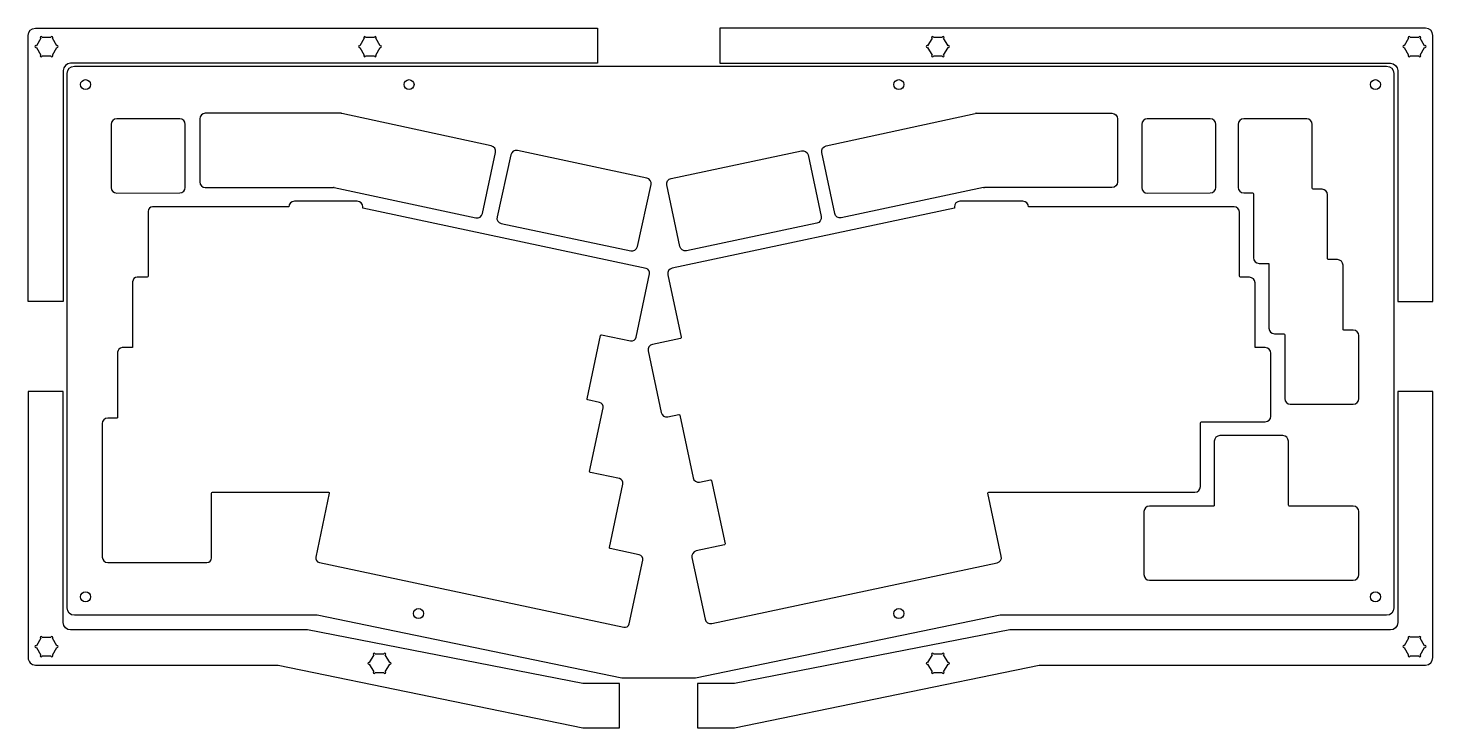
# Model space of a CAD drawing. Header units: millimetres. Extents: x -95 to 285, y -115 to 309.
# Drawn here: x -95 to 285.2, y -115 to 74.3 of the extents above; entities that cross this region are included whole.
import ezdxf

# ---------------------------------------------------------------- set-up
doc = ezdxf.new("R2010")
doc.units = ezdxf.units.MM
doc.layers.get('0').update_dxf_attribs({"linetype": 'CONTINUOUS'})

msp = doc.modelspace()

# ---------------------------------------------------------------- linework, layer by layer
for p, q in [((-94.99, 0.37), (-94.99, 72.35)), ((-92.99, 74.35), (59.1, 74.35)), ((59.1, 74.35), (59.1, 64.85)), ((283.2, 74.35), (92.21, 74.35)), ((92.21, 74.35), (92.21, 64.85)), ((285.2, 0.37), (285.2, 72.35)), ((-91.56, 71.64), (-92.76, 69.56)), ((-92.76, 69.14), (-91.56, 67.06)), ((-88.8, 71.85), (-91.19, 71.85)), ((-87.23, 69.56), (-88.43, 71.64)), ((-88.43, 67.06), (-87.23, 69.14)), ((-4.03, 71.64), (-5.22, 69.56)), ((-5.22, 69.14), (-4.03, 67.06)), ((-1.27, 71.85), (-3.65, 71.85)), ((0.3, 69.56), (-0.89, 71.64)), ((-0.89, 67.06), (0.3, 69.14)), ((149.65, 71.64), (148.45, 69.56)), ((148.45, 69.14), (149.65, 67.06)), ((152.41, 71.85), (150.02, 71.85)), ((153.98, 69.56), (152.78, 71.64)), ((152.78, 67.06), (153.98, 69.14)), ((278.64, 71.64), (277.44, 69.56)), ((277.44, 69.14), (278.64, 67.06)), ((281.4, 71.85), (279.01, 71.85)), ((282.97, 69.56), (281.77, 71.64)), ((281.77, 67.06), (282.97, 69.14)), ((-91.19, 66.85), (-88.8, 66.85)), ((59.1, 64.85), (-83.5, 64.85)), ((-3.65, 66.85), (-1.27, 66.85)), ((92.21, 64.85), (273.71, 64.85)), ((150.02, 66.85), (152.41, 66.85)), ((279.01, 66.85), (281.4, 66.85)), ((-85.5, 62.85), (-85.5, 0.37)), ((-84.44, -82.52), (-84.44, 62.06)), ((-82.44, 64.06), (272.65, 64.06)), ((274.65, 62.06), (274.65, -82.52)), ((275.71, 62.85), (275.71, 0.37)), ((-53.95, 49.81), (-71, 49.81)), ((-48.54, 49.8), (-48.54, 32.74)), ((-10.26, 51.31), (-47.04, 51.3)), ((30.36, 42.49), (-10.05, 51.28)), ((120.96, 42.49), (161.36, 51.28)), ((161.58, 51.31), (198.35, 51.3)), ((199.85, 49.8), (199.85, 32.74)), ((224.96, 49.8), (207.91, 49.8)), ((251.04, 49.8), (233.99, 49.8)), ((-72.5, 48.31), (-72.5, 31.21)), ((-52.45, 31.26), (-52.45, 48.31)), ((206.41, 48.3), (206.41, 31.2)), ((226.46, 31.25), (226.46, 48.3)), ((232.49, 48.3), (232.49, 31.25)), ((252.54, 31), (252.54, 48.3)), ((28, 24.16), (31.51, 40.71)), ((35.64, 40.07), (31.91, 23.28)), ((72.46, 33.78), (37.42, 41.22)), ((79.04, 33.68), (114.3, 41.17)), ((116.08, 40.02), (119.62, 23.34)), ((123.32, 24.16), (119.8, 40.71)), ((-47.04, 31.24), (-12.33, 31.26)), ((-12.12, 31.23), (26.22, 23)), ((69.89, 15.26), (73.62, 32)), ((81.41, 15.27), (77.88, 31.9)), ((163.62, 31.23), (125.1, 23)), ((198.35, 31.24), (163.83, 31.26)), ((255.21, 30.75), (252.79, 30.75)), ((-71, 29.71), (-53.95, 29.76)), ((-5.89, 27.49), (-22.94, 27.49)), ((174.24, 27.49), (157.19, 27.49)), ((207.91, 29.7), (224.96, 29.75)), ((233.99, 29.75), (236.41, 29.75)), ((236.66, 29.51), (236.66, 12.2)), ((256.71, 11.95), (256.71, 29.25)), ((-62.54, 24.74), (-62.54, 7.19)), ((-24.44, 25.99), (-61.29, 25.99)), ((-24.44, 25.99), (-24.44, 25.99)), ((-4.39, 25.63), (-4.39, 25.99)), ((72.25, 9.34), (-4.39, 25.63)), ((155.69, 25.63), (79.31, 9.4)), ((155.69, 25.99), (155.69, 25.63)), ((231.39, 25.99), (175.74, 25.99)), ((175.74, 25.99), (175.74, 25.99)), ((232.89, 7.19), (232.89, 24.49)), ((33.07, 21.5), (68.11, 14.1)), ((118.47, 21.56), (83.19, 14.12)), ((259.38, 11.7), (256.96, 11.7)), ((69.56, -9.31), (73.21, 7.86)), ((78.16, 7.62), (81.76, -9.31)), ((238.16, 10.7), (240.58, 10.7)), ((240.83, 10.46), (240.83, -6.85)), ((260.88, -7.1), (260.88, 10.2)), ((-66.7, 5.69), (-66.7, -11.86)), ((-62.78, 6.94), (-65.45, 6.94)), ((235.57, 6.94), (233.14, 6.94)), ((237.07, -11.87), (237.07, 5.44)), ((-85.5, 0.37), (-94.99, 0.37)), ((275.71, 0.37), (285.2, 0.37)), ((263.65, -7.35), (261.12, -7.35)), ((56.28, -25.96), (59.93, -8.79)), ((60.23, -8.6), (68.08, -10.27)), ((81.57, -9.6), (73.96, -11.22)), ((242.33, -8.35), (244.85, -8.35)), ((245.1, -8.6), (245.1, -25.9)), ((265.15, -25.9), (265.15, -8.85)), ((-70.76, -13.36), (-70.76, -30.91)), ((-66.95, -12.11), (-69.51, -12.11)), ((72.8, -13), (76.35, -29.68)), ((239.84, -12.11), (237.31, -12.11)), ((241.34, -30.66), (241.34, -13.61)), ((-94.99, -24.01), (-94.99, -95.99)), ((-85.5, -24.01), (-94.99, -24.01)), ((-85.5, -86.48), (-85.5, -24.01)), ((59.67, -26.93), (56.47, -26.26)), ((285.2, -24), (275.71, -24)), ((275.71, -24), (275.71, -86.48)), ((285.2, -95.98), (285.2, -24)), ((56.98, -45.58), (60.63, -28.42)), ((78.13, -30.83), (81.08, -30.2)), ((81.37, -30.39), (84.97, -47.32)), ((246.6, -27.4), (263.65, -27.4)), ((-74.94, -32.66), (-74.93, -68.76)), ((-71.01, -31.16), (-73.44, -31.16)), ((222.29, -49.71), (222.29, -32.41)), ((222.54, -32.16), (239.84, -32.16)), ((226.05, -37.42), (226.05, -54.73)), ((244.6, -35.92), (227.55, -35.92)), ((246.1, -54.73), (246.1, -37.42)), ((65.02, -47.55), (57.18, -45.88)), ((62.34, -66.2), (65.99, -49.03)), ((86.75, -48.47), (89.7, -47.85)), ((89.99, -48.04), (93.64, -65.21)), ((-45.35, -69.01), (-45.35, -51.46)), ((-45.1, -51.21), (-13.71, -51.21)), ((-13.47, -51.52), (-17.14, -68.78)), ((168.4, -68.54), (164.78, -51.52)), ((165.03, -51.21), (189.45, -51.21)), ((189.45, -51.21), (192.18, -51.21)), ((192.18, -51.21), (220.79, -51.21)), ((207, -56.47), (207, -73.52)), ((225.8, -54.97), (208.5, -54.97)), ((263.65, -54.97), (246.34, -54.97)), ((265.15, -73.52), (265.15, -56.47)), ((70.38, -68.16), (62.53, -66.49)), ((93.45, -65.5), (85.84, -67.12)), ((-73.43, -70.26), (-46.6, -70.26)), ((-16.17, -70.26), (66.21, -87.77)), ((67.69, -86.81), (71.34, -69.65)), ((84.68, -68.9), (88.23, -85.58)), ((90.01, -86.73), (167.25, -70.31)), ((208.5, -75.02), (263.65, -75.02)), ((-16.8, -84.52), (-82.44, -84.52)), ((65.66, -101.53), (-16.8, -84.52)), ((168.12, -84.52), (85.66, -101.53)), ((272.65, -84.52), (168.12, -84.52)), ((-91.56, -90.7), (-92.76, -92.77)), ((-88.8, -90.49), (-91.19, -90.49)), ((-87.23, -92.77), (-88.43, -90.7)), ((-19.36, -88.48), (-83.5, -88.48)), ((55.1, -103), (-19.36, -88.48)), ((170.68, -88.48), (96.21, -103)), ((273.71, -88.48), (170.68, -88.48)), ((278.64, -90.7), (277.44, -92.77)), ((281.4, -90.48), (279.01, -90.48)), ((282.97, -92.77), (281.77, -90.7)), ((-92.76, -93.2), (-91.56, -95.27)), ((-88.43, -95.27), (-87.23, -93.2)), ((1.3, -95.02), (-1.09, -95.02)), ((152.41, -95.02), (150.02, -95.02)), ((277.44, -93.2), (278.64, -95.27)), ((281.77, -95.27), (282.97, -93.2)), ((-92.99, -97.99), (-27.36, -97.99)), ((-91.19, -95.49), (-88.8, -95.49)), ((-27.36, -97.99), (55.1, -114.99)), ((-1.46, -95.24), (-2.66, -97.31)), ((-2.66, -97.74), (-1.46, -99.81)), ((2.87, -97.31), (1.67, -95.24)), ((1.67, -99.81), (2.87, -97.74)), ((96.21, -114.99), (178.68, -97.98)), ((149.65, -95.24), (148.45, -97.31)), ((148.45, -97.74), (149.65, -99.81)), ((153.98, -97.31), (152.78, -95.24)), ((152.78, -99.81), (153.98, -97.74)), ((178.68, -97.98), (283.2, -97.98)), ((279.01, -95.48), (281.4, -95.48)), ((-1.09, -100.02), (1.3, -100.02)), ((85.66, -101.53), (65.66, -101.53)), ((150.02, -100.02), (152.41, -100.02)), ((65.1, -103), (55.1, -103)), ((65.1, -114.99), (65.1, -103)), ((96.21, -103), (86.21, -103)), ((86.21, -103), (86.21, -114.99)), ((55.1, -114.99), (65.1, -114.99)), ((86.21, -114.99), (96.21, -114.99))]:
    msp.add_line(p, q)
at = {"extrusion": (1.81454e-14, 3.47796e-13, -1)}
msp.add_arc((10.26, 50.31), 1, 89.9846, 102.2801, dxfattribs=at)
for centre, start, end in [((161.58, 50.31), 89.9846, 102.2801), ((-12.33, 30.26), 77.8865, 90.0229)]:
    msp.add_arc(centre, 1, start, end)
at = {"extrusion": (1.22404e-16, 2.84307e-19, -1)}
msp.add_arc((-163.83, 30.26), 1, 77.9413, 90.0229, dxfattribs=at)
for points in [[(-94.99, 72.35), (-94.99, 73.45), (-94.1, 74.35), (-92.99, 74.35)], [(285.2, 72.35), (285.2, 73.45), (284.31, 74.35), (283.2, 74.35)], [(-87.11, 69.6), (-87.15, 69.6), (-87.19, 69.58), (-87.23, 69.56)], [(0.43, 69.6), (0.38, 69.6), (0.34, 69.58), (0.3, 69.56)], [(154.1, 69.6), (154.06, 69.6), (154.02, 69.58), (153.98, 69.56)], [(283.09, 69.6), (283.05, 69.6), (283.01, 69.58), (282.97, 69.56)], [(-83.5, 64.85), (-84.6, 64.85), (-85.5, 63.95), (-85.5, 62.85)], [(273.71, 64.85), (274.81, 64.85), (275.71, 63.95), (275.71, 62.85)], [(-84.44, 62.06), (-84.44, 63.17), (-83.54, 64.06), (-82.44, 64.06)], [(272.65, 64.06), (273.75, 64.06), (274.65, 63.17), (274.65, 62.06)], [(-80.79, 59.06), (-80.79, 59.81), (-80.18, 60.41), (-79.44, 60.41)], [(-79.44, 57.71), (-80.18, 57.71), (-80.79, 58.32), (-80.79, 59.06)], [(-79.44, 60.41), (-78.7, 60.41), (-78.09, 59.81), (-78.09, 59.06)], [(-78.09, 59.06), (-78.09, 58.32), (-78.7, 57.71), (-79.44, 57.71)], [(6.75, 59.06), (6.75, 59.81), (7.35, 60.41), (8.1, 60.41)], [(8.1, 57.71), (7.35, 57.71), (6.75, 58.32), (6.75, 59.06)], [(8.1, 60.41), (8.84, 60.41), (9.45, 59.81), (9.45, 59.06)], [(9.45, 59.06), (9.45, 58.32), (8.84, 57.71), (8.1, 57.71)], [(139.31, 59.06), (139.31, 59.81), (139.92, 60.41), (140.66, 60.41)], [(140.66, 57.71), (139.92, 57.71), (139.31, 58.32), (139.31, 59.06)], [(140.66, 60.41), (141.4, 60.41), (142.01, 59.81), (142.01, 59.06)], [(142.01, 59.06), (142.01, 58.32), (141.4, 57.71), (140.66, 57.71)], [(268.3, 59.06), (268.3, 59.81), (268.91, 60.41), (269.65, 60.41)], [(269.65, 57.71), (268.91, 57.71), (268.3, 58.32), (268.3, 59.06)], [(269.65, 60.41), (270.39, 60.41), (271, 59.81), (271, 59.06)], [(271, 59.06), (271, 58.32), (270.39, 57.71), (269.65, 57.71)], [(-71, 49.81), (-71.83, 49.81), (-72.5, 49.14), (-72.5, 48.31)], [(-52.45, 48.31), (-52.45, 49.14), (-53.12, 49.81), (-53.95, 49.81)], [(-47.04, 51.3), (-47.87, 51.3), (-48.54, 50.62), (-48.54, 49.8)], [(198.35, 51.3), (199.18, 51.3), (199.85, 50.62), (199.85, 49.8)], [(207.91, 49.8), (207.08, 49.8), (206.41, 49.13), (206.41, 48.3)], [(226.46, 48.3), (226.46, 49.13), (225.78, 49.8), (224.96, 49.8)], [(233.99, 49.8), (233.16, 49.8), (232.49, 49.13), (232.49, 48.3)], [(252.54, 48.3), (252.54, 49.13), (251.86, 49.8), (251.04, 49.8)], [(31.51, 40.71), (31.69, 41.52), (31.17, 42.32), (30.36, 42.49)], [(119.8, 40.71), (119.63, 41.52), (120.15, 42.32), (120.96, 42.49)], [(37.42, 41.22), (36.61, 41.4), (35.82, 40.88), (35.64, 40.07)], [(114.3, 41.17), (115.11, 41.35), (115.9, 40.83), (116.08, 40.02)], [(-72.5, 31.21), (-72.5, 30.38), (-71.83, 29.71), (-71, 29.71)], [(-53.95, 29.76), (-53.12, 29.76), (-52.45, 30.43), (-52.45, 31.26)], [(-48.54, 32.74), (-48.54, 31.91), (-47.87, 31.24), (-47.04, 31.24)], [(73.62, 32), (73.79, 32.81), (73.27, 33.6), (72.46, 33.78)], [(77.88, 31.9), (77.71, 32.71), (78.23, 33.51), (79.04, 33.68)], [(199.85, 32.74), (199.85, 31.91), (199.18, 31.24), (198.35, 31.24)], [(206.41, 31.2), (206.41, 30.37), (207.08, 29.7), (207.91, 29.7)], [(224.96, 29.75), (225.78, 29.75), (226.46, 30.42), (226.46, 31.25)], [(232.49, 31.25), (232.49, 30.42), (233.16, 29.75), (233.99, 29.75)], [(252.79, 30.75), (252.65, 30.75), (252.54, 30.86), (252.54, 31)], [(256.71, 29.25), (256.71, 30.08), (256.03, 30.75), (255.21, 30.75)], [(-22.94, 27.49), (-23.77, 27.49), (-24.44, 26.82), (-24.44, 25.99)], [(-4.39, 25.99), (-4.39, 26.82), (-5.06, 27.49), (-5.89, 27.49)], [(157.19, 27.49), (156.36, 27.49), (155.69, 26.82), (155.69, 25.99)], [(175.74, 25.99), (175.74, 26.82), (175.07, 27.49), (174.24, 27.49)], [(236.41, 29.75), (236.55, 29.75), (236.66, 29.64), (236.66, 29.51)], [(-61.29, 25.99), (-61.98, 25.99), (-62.54, 25.43), (-62.54, 24.74)], [(26.22, 23), (27.03, 22.83), (27.82, 23.35), (28, 24.16)], [(31.91, 23.28), (31.74, 22.47), (32.26, 21.67), (33.07, 21.5)], [(119.62, 23.34), (119.79, 22.53), (119.28, 21.73), (118.47, 21.56)], [(125.1, 23), (124.29, 22.83), (123.49, 23.35), (123.32, 24.16)], [(232.89, 24.49), (232.89, 25.32), (232.22, 25.99), (231.39, 25.99)], [(68.11, 14.1), (68.92, 13.93), (69.72, 14.45), (69.89, 15.26)], [(83.19, 14.12), (82.38, 13.94), (81.59, 14.46), (81.41, 15.27)], [(236.66, 12.2), (236.66, 11.37), (237.33, 10.7), (238.16, 10.7)], [(256.96, 11.7), (256.82, 11.7), (256.71, 11.81), (256.71, 11.95)], [(260.88, 10.2), (260.88, 11.03), (260.21, 11.7), (259.38, 11.7)], [(73.21, 7.86), (73.35, 8.54), (72.92, 9.2), (72.25, 9.34)], [(79.31, 9.4), (78.5, 9.22), (77.99, 8.43), (78.16, 7.62)], [(240.58, 10.7), (240.72, 10.7), (240.83, 10.59), (240.83, 10.46)], [(-65.45, 6.94), (-66.14, 6.94), (-66.7, 6.38), (-66.7, 5.69)], [(-62.54, 7.19), (-62.54, 7.05), (-62.65, 6.94), (-62.78, 6.94)], [(233.14, 6.94), (233.01, 6.94), (232.89, 7.05), (232.89, 7.19)], [(237.07, 5.44), (237.07, 6.27), (236.39, 6.94), (235.57, 6.94)], [(240.83, -6.85), (240.83, -7.68), (241.5, -8.35), (242.33, -8.35)], [(261.12, -7.35), (260.99, -7.35), (260.88, -7.24), (260.88, -7.1)], [(265.15, -8.85), (265.15, -8.02), (264.48, -7.35), (263.65, -7.35)], [(59.93, -8.79), (59.96, -8.66), (60.09, -8.57), (60.23, -8.6)], [(68.08, -10.27), (68.75, -10.41), (69.42, -9.98), (69.56, -9.31)], [(73.96, -11.22), (73.15, -11.39), (72.63, -12.19), (72.8, -13)], [(81.76, -9.31), (81.78, -9.44), (81.7, -9.57), (81.57, -9.6)], [(244.85, -8.35), (244.99, -8.35), (245.1, -8.46), (245.1, -8.6)], [(-69.51, -12.11), (-70.2, -12.11), (-70.76, -12.67), (-70.76, -13.36)], [(-66.7, -11.86), (-66.7, -12), (-66.81, -12.11), (-66.95, -12.11)], [(237.31, -12.11), (237.18, -12.11), (237.07, -12), (237.07, -11.87)], [(241.34, -13.61), (241.34, -12.78), (240.66, -12.11), (239.84, -12.11)], [(56.47, -26.26), (56.34, -26.23), (56.25, -26.1), (56.28, -25.96)], [(245.1, -25.9), (245.1, -26.73), (245.77, -27.4), (246.6, -27.4)], [(263.65, -27.4), (264.48, -27.4), (265.15, -26.73), (265.15, -25.9)], [(60.63, -28.42), (60.77, -27.74), (60.34, -27.08), (59.67, -26.93)], [(76.35, -29.68), (76.52, -30.49), (77.32, -31), (78.13, -30.83)], [(81.08, -30.2), (81.21, -30.18), (81.34, -30.26), (81.37, -30.39)], [(-73.44, -31.16), (-74.27, -31.16), (-74.94, -31.83), (-74.94, -32.66)], [(-70.76, -30.91), (-70.76, -31.05), (-70.87, -31.16), (-71.01, -31.16)], [(222.29, -32.41), (222.29, -32.27), (222.4, -32.16), (222.54, -32.16)], [(239.84, -32.16), (240.66, -32.16), (241.34, -31.49), (241.34, -30.66)], [(227.55, -35.92), (226.72, -35.92), (226.05, -36.6), (226.05, -37.42)], [(246.1, -37.42), (246.1, -36.6), (245.43, -35.92), (244.6, -35.92)], [(57.18, -45.88), (57.04, -45.85), (56.95, -45.72), (56.98, -45.58)], [(65.99, -49.03), (66.13, -48.36), (65.7, -47.69), (65.02, -47.55)], [(84.97, -47.32), (85.14, -48.13), (85.94, -48.65), (86.75, -48.47)], [(89.7, -47.85), (89.83, -47.82), (89.96, -47.9), (89.99, -48.04)], [(-45.35, -51.46), (-45.35, -51.32), (-45.24, -51.21), (-45.1, -51.21)], [(-13.71, -51.21), (-13.55, -51.21), (-13.43, -51.36), (-13.47, -51.52)], [(164.78, -51.52), (164.75, -51.36), (164.87, -51.21), (165.03, -51.21)], [(220.79, -51.21), (221.61, -51.21), (222.29, -50.54), (222.29, -49.71)], [(208.5, -54.97), (207.67, -54.97), (207, -55.65), (207, -56.47)], [(226.05, -54.73), (226.05, -54.86), (225.94, -54.97), (225.8, -54.97)], [(246.34, -54.97), (246.21, -54.97), (246.1, -54.86), (246.1, -54.73)], [(265.15, -56.47), (265.15, -55.65), (264.48, -54.97), (263.65, -54.97)], [(62.53, -66.49), (62.39, -66.47), (62.31, -66.33), (62.34, -66.2)], [(71.34, -69.65), (71.49, -68.97), (71.05, -68.31), (70.38, -68.16)], [(85.84, -67.12), (85.03, -67.29), (84.51, -68.09), (84.68, -68.9)], [(93.64, -65.21), (93.67, -65.34), (93.58, -65.47), (93.45, -65.5)], [(-74.93, -68.76), (-74.93, -69.59), (-74.26, -70.26), (-73.43, -70.26)], [(-46.6, -70.26), (-45.91, -70.26), (-45.35, -69.7), (-45.35, -69.01)], [(-17.14, -68.78), (-17.28, -69.46), (-16.85, -70.12), (-16.17, -70.26)], [(167.25, -70.31), (168.06, -70.14), (168.57, -69.35), (168.4, -68.54)], [(207, -73.52), (207, -74.35), (207.67, -75.02), (208.5, -75.02)], [(263.65, -75.02), (264.48, -75.02), (265.15, -74.35), (265.15, -73.52)], [(-80.79, -79.52), (-80.79, -78.78), (-80.18, -78.17), (-79.44, -78.17)], [(-79.44, -80.87), (-80.18, -80.87), (-80.79, -80.27), (-80.79, -79.52)], [(-79.44, -78.17), (-78.7, -78.17), (-78.09, -78.78), (-78.09, -79.52)], [(-78.09, -79.52), (-78.09, -80.27), (-78.7, -80.87), (-79.44, -80.87)], [(268.3, -79.52), (268.3, -78.78), (268.91, -78.17), (269.65, -78.17)], [(269.65, -80.87), (268.91, -80.87), (268.3, -80.27), (268.3, -79.52)], [(269.65, -78.17), (270.39, -78.17), (271, -78.78), (271, -79.52)], [(271, -79.52), (271, -80.27), (270.39, -80.87), (269.65, -80.87)], [(-82.44, -84.52), (-83.54, -84.52), (-84.44, -83.63), (-84.44, -82.52)], [(9.31, -84.06), (9.31, -83.32), (9.92, -82.71), (10.66, -82.71)], [(10.66, -82.71), (11.4, -82.71), (12.01, -83.32), (12.01, -84.06)], [(139.31, -84.06), (139.31, -83.32), (139.92, -82.71), (140.66, -82.71)], [(140.66, -82.71), (141.4, -82.71), (142.01, -83.32), (142.01, -84.06)], [(274.65, -82.52), (274.65, -83.63), (273.75, -84.52), (272.65, -84.52)], [(-83.5, -88.48), (-84.6, -88.48), (-85.5, -87.59), (-85.5, -86.48)], [(10.66, -85.41), (9.92, -85.41), (9.31, -84.8), (9.31, -84.06)], [(12.01, -84.06), (12.01, -84.8), (11.4, -85.41), (10.66, -85.41)], [(66.21, -87.77), (66.89, -87.92), (67.55, -87.49), (67.69, -86.81)], [(88.23, -85.58), (88.4, -86.39), (89.2, -86.9), (90.01, -86.73)], [(140.66, -85.41), (139.92, -85.41), (139.31, -84.8), (139.31, -84.06)], [(142.01, -84.06), (142.01, -84.8), (141.4, -85.41), (140.66, -85.41)], [(275.71, -86.48), (275.71, -87.59), (274.81, -88.48), (273.71, -88.48)], [(-87.11, -92.74), (-87.15, -92.74), (-87.19, -92.75), (-87.23, -92.77)], [(283.09, -92.73), (283.05, -92.73), (283.01, -92.75), (282.97, -92.77)], [(-94.99, -95.99), (-95, -97.09), (-94.1, -97.99), (-92.99, -97.99)], [(2.99, -97.27), (2.94, -97.27), (2.9, -97.29), (2.87, -97.31)], [(154.1, -97.27), (154.06, -97.27), (154.02, -97.29), (153.98, -97.31)], [(283.2, -97.98), (284.31, -97.98), (285.2, -97.09), (285.2, -95.98)]]:
    msp.add_open_spline(points, degree=3)
for points, knots in [([(-92.76, 69.56), (-92.8, 69.58), (-92.84, 69.6), (-92.88, 69.6), (-93.02, 69.6), (-93.13, 69.49), (-93.13, 69.35), (-93.13, 69.21), (-93.02, 69.1), (-92.88, 69.1), (-92.84, 69.1), (-92.8, 69.11), (-92.76, 69.14)], [10, 10, 10, 10, 11, 11, 11, 12, 12, 12, 13, 13, 13, 14, 14, 14, 14]), ([(-91.19, 71.85), (-91.19, 71.99), (-91.3, 72.1), (-91.58, 72.1), (-91.69, 71.99), (-91.69, 71.85), (-91.69, 71.76), (-91.64, 71.68), (-91.56, 71.64)], [6, 6, 6, 6, 7, 7, 8, 8, 8, 9, 9, 9, 9]), ([(-88.43, 71.64), (-88.35, 71.68), (-88.3, 71.76), (-88.3, 71.85), (-88.3, 71.99), (-88.41, 72.1), (-88.55, 72.1), (-88.69, 72.1), (-88.8, 71.99), (-88.8, 71.85)], [2, 2, 2, 2, 3, 3, 3, 4, 4, 4, 5, 5, 5, 5]), ([(-87.23, 69.14), (-87.19, 69.11), (-87.15, 69.1), (-87.11, 69.1), (-86.97, 69.1), (-86.86, 69.21), (-86.86, 69.35), (-86.86, 69.49), (-86.97, 69.6), (-87.11, 69.6)], [23, 23, 23, 23, 24, 24, 24, 25, 25, 25, 26, 26, 26, 26]), ([(-5.22, 69.56), (-5.26, 69.58), (-5.3, 69.6), (-5.35, 69.6), (-5.48, 69.6), (-5.6, 69.49), (-5.6, 69.35), (-5.6, 69.21), (-5.48, 69.1), (-5.35, 69.1), (-5.3, 69.1), (-5.26, 69.11), (-5.22, 69.14)], [10, 10, 10, 10, 11, 11, 11, 12, 12, 12, 13, 13, 13, 14, 14, 14, 14]), ([(-3.65, 71.85), (-3.65, 71.99), (-3.77, 72.1), (-4.04, 72.1), (-4.15, 71.99), (-4.15, 71.85), (-4.15, 71.76), (-4.1, 71.68), (-4.03, 71.64)], [6, 6, 6, 6, 7, 7, 8, 8, 8, 9, 9, 9, 9]), ([(-0.89, 71.64), (-0.82, 71.68), (-0.77, 71.76), (-0.77, 71.85), (-0.77, 71.99), (-0.88, 72.1), (-1.02, 72.1), (-1.15, 72.1), (-1.27, 71.99), (-1.27, 71.85)], [2, 2, 2, 2, 3, 3, 3, 4, 4, 4, 5, 5, 5, 5]), ([(0.3, 69.14), (0.34, 69.11), (0.38, 69.1), (0.43, 69.1), (0.56, 69.1), (0.68, 69.21), (0.68, 69.35), (0.68, 69.49), (0.56, 69.6), (0.43, 69.6)], [23, 23, 23, 23, 24, 24, 24, 25, 25, 25, 26, 26, 26, 26]), ([(148.45, 69.56), (148.41, 69.58), (148.37, 69.6), (148.33, 69.6), (148.19, 69.6), (148.08, 69.49), (148.08, 69.35), (148.08, 69.21), (148.19, 69.1), (148.33, 69.1), (148.37, 69.1), (148.41, 69.11), (148.45, 69.14)], [10, 10, 10, 10, 11, 11, 11, 12, 12, 12, 13, 13, 13, 14, 14, 14, 14]), ([(150.02, 71.85), (150.02, 71.99), (149.91, 72.1), (149.63, 72.1), (149.52, 71.99), (149.52, 71.85), (149.52, 71.76), (149.57, 71.68), (149.65, 71.64)], [6, 6, 6, 6, 7, 7, 8, 8, 8, 9, 9, 9, 9]), ([(152.78, 71.64), (152.86, 71.68), (152.91, 71.76), (152.91, 71.85), (152.91, 71.99), (152.8, 72.1), (152.66, 72.1), (152.52, 72.1), (152.41, 71.99), (152.41, 71.85)], [2, 2, 2, 2, 3, 3, 3, 4, 4, 4, 5, 5, 5, 5]), ([(153.98, 69.14), (154.02, 69.11), (154.06, 69.1), (154.1, 69.1), (154.24, 69.1), (154.35, 69.21), (154.35, 69.35), (154.35, 69.49), (154.24, 69.6), (154.1, 69.6)], [23, 23, 23, 23, 24, 24, 24, 25, 25, 25, 26, 26, 26, 26]), ([(277.44, 69.56), (277.4, 69.58), (277.36, 69.6), (277.32, 69.6), (277.18, 69.6), (277.07, 69.49), (277.07, 69.35), (277.07, 69.21), (277.18, 69.1), (277.32, 69.1), (277.36, 69.1), (277.4, 69.11), (277.44, 69.14)], [10, 10, 10, 10, 11, 11, 11, 12, 12, 12, 13, 13, 13, 14, 14, 14, 14]), ([(279.01, 71.85), (279.01, 71.99), (278.9, 72.1), (278.62, 72.1), (278.51, 71.99), (278.51, 71.85), (278.51, 71.76), (278.56, 71.68), (278.64, 71.64)], [6, 6, 6, 6, 7, 7, 8, 8, 8, 9, 9, 9, 9]), ([(281.77, 71.64), (281.85, 71.68), (281.9, 71.76), (281.9, 71.85), (281.9, 71.99), (281.79, 72.1), (281.65, 72.1), (281.51, 72.1), (281.4, 71.99), (281.4, 71.85)], [2, 2, 2, 2, 3, 3, 3, 4, 4, 4, 5, 5, 5, 5]), ([(282.97, 69.14), (283.01, 69.11), (283.05, 69.1), (283.09, 69.1), (283.23, 69.1), (283.34, 69.21), (283.34, 69.35), (283.34, 69.49), (283.23, 69.6), (283.09, 69.6)], [23, 23, 23, 23, 24, 24, 24, 25, 25, 25, 26, 26, 26, 26]), ([(-91.56, 67.06), (-91.64, 67.02), (-91.69, 66.94), (-91.69, 66.85), (-91.69, 66.71), (-91.58, 66.6), (-91.3, 66.6), (-91.19, 66.71), (-91.19, 66.85)], [15, 15, 15, 15, 16, 16, 16, 17, 17, 18, 18, 18, 18]), ([(-88.8, 66.85), (-88.8, 66.71), (-88.69, 66.6), (-88.55, 66.6), (-88.41, 66.6), (-88.3, 66.71), (-88.3, 66.85), (-88.3, 66.94), (-88.35, 67.02), (-88.43, 67.06)], [19, 19, 19, 19, 20, 20, 20, 21, 21, 21, 22, 22, 22, 22]), ([(-4.03, 67.06), (-4.1, 67.02), (-4.15, 66.94), (-4.15, 66.85), (-4.15, 66.71), (-4.04, 66.6), (-3.77, 66.6), (-3.65, 66.71), (-3.65, 66.85)], [15, 15, 15, 15, 16, 16, 16, 17, 17, 18, 18, 18, 18]), ([(-1.27, 66.85), (-1.27, 66.71), (-1.15, 66.6), (-1.02, 66.6), (-0.88, 66.6), (-0.77, 66.71), (-0.77, 66.85), (-0.77, 66.94), (-0.82, 67.02), (-0.89, 67.06)], [19, 19, 19, 19, 20, 20, 20, 21, 21, 21, 22, 22, 22, 22]), ([(149.65, 67.06), (149.57, 67.02), (149.52, 66.94), (149.52, 66.85), (149.52, 66.71), (149.63, 66.6), (149.91, 66.6), (150.02, 66.71), (150.02, 66.85)], [15, 15, 15, 15, 16, 16, 16, 17, 17, 18, 18, 18, 18]), ([(152.41, 66.85), (152.41, 66.71), (152.52, 66.6), (152.66, 66.6), (152.8, 66.6), (152.91, 66.71), (152.91, 66.85), (152.91, 66.94), (152.86, 67.02), (152.78, 67.06)], [19, 19, 19, 19, 20, 20, 20, 21, 21, 21, 22, 22, 22, 22]), ([(278.64, 67.06), (278.56, 67.02), (278.51, 66.94), (278.51, 66.85), (278.51, 66.71), (278.62, 66.6), (278.9, 66.6), (279.01, 66.71), (279.01, 66.85)], [15, 15, 15, 15, 16, 16, 16, 17, 17, 18, 18, 18, 18]), ([(281.4, 66.85), (281.4, 66.71), (281.51, 66.6), (281.65, 66.6), (281.79, 66.6), (281.9, 66.71), (281.9, 66.85), (281.9, 66.94), (281.85, 67.02), (281.77, 67.06)], [19, 19, 19, 19, 20, 20, 20, 21, 21, 21, 22, 22, 22, 22]), ([(-91.19, -90.49), (-91.19, -90.35), (-91.3, -90.24), (-91.58, -90.24), (-91.69, -90.35), (-91.69, -90.49), (-91.69, -90.58), (-91.64, -90.66), (-91.56, -90.7)], [6, 6, 6, 6, 7, 7, 8, 8, 8, 9, 9, 9, 9]), ([(-88.43, -90.7), (-88.35, -90.66), (-88.3, -90.58), (-88.3, -90.49), (-88.3, -90.35), (-88.41, -90.24), (-88.55, -90.24), (-88.69, -90.24), (-88.8, -90.35), (-88.8, -90.49)], [2, 2, 2, 2, 3, 3, 3, 4, 4, 4, 5, 5, 5, 5]), ([(279.01, -90.48), (279.01, -90.35), (278.9, -90.23), (278.62, -90.23), (278.51, -90.35), (278.51, -90.48), (278.51, -90.58), (278.56, -90.65), (278.64, -90.7)], [6, 6, 6, 6, 7, 7, 8, 8, 8, 9, 9, 9, 9]), ([(281.77, -90.7), (281.85, -90.65), (281.9, -90.58), (281.9, -90.48), (281.9, -90.35), (281.79, -90.23), (281.65, -90.23), (281.51, -90.23), (281.4, -90.35), (281.4, -90.48)], [2, 2, 2, 2, 3, 3, 3, 4, 4, 4, 5, 5, 5, 5]), ([(-92.76, -92.77), (-92.8, -92.75), (-92.84, -92.74), (-92.88, -92.74), (-93.02, -92.74), (-93.13, -92.85), (-93.13, -92.99), (-93.13, -93.12), (-93.02, -93.24), (-92.88, -93.24), (-92.84, -93.24), (-92.8, -93.22), (-92.76, -93.2)], [10, 10, 10, 10, 11, 11, 11, 12, 12, 12, 13, 13, 13, 14, 14, 14, 14]), ([(-87.23, -93.2), (-87.19, -93.22), (-87.15, -93.24), (-87.11, -93.24), (-86.97, -93.24), (-86.86, -93.12), (-86.86, -92.99), (-86.86, -92.85), (-86.97, -92.74), (-87.11, -92.74)], [23, 23, 23, 23, 24, 24, 24, 25, 25, 25, 26, 26, 26, 26]), ([(-1.09, -95.02), (-1.09, -94.89), (-1.2, -94.77), (-1.48, -94.77), (-1.59, -94.89), (-1.59, -95.02), (-1.59, -95.12), (-1.54, -95.19), (-1.46, -95.24)], [6, 6, 6, 6, 7, 7, 8, 8, 8, 9, 9, 9, 9]), ([(1.67, -95.24), (1.74, -95.19), (1.8, -95.12), (1.8, -95.02), (1.8, -94.89), (1.68, -94.77), (1.55, -94.77), (1.41, -94.77), (1.3, -94.89), (1.3, -95.02)], [2, 2, 2, 2, 3, 3, 3, 4, 4, 4, 5, 5, 5, 5]), ([(150.02, -95.02), (150.02, -94.88), (149.91, -94.77), (149.63, -94.77), (149.52, -94.88), (149.52, -95.02), (149.52, -95.12), (149.57, -95.19), (149.65, -95.24)], [6, 6, 6, 6, 7, 7, 8, 8, 8, 9, 9, 9, 9]), ([(152.78, -95.24), (152.86, -95.19), (152.91, -95.12), (152.91, -95.02), (152.91, -94.88), (152.8, -94.77), (152.66, -94.77), (152.52, -94.77), (152.41, -94.88), (152.41, -95.02)], [2, 2, 2, 2, 3, 3, 3, 4, 4, 4, 5, 5, 5, 5]), ([(277.44, -92.77), (277.4, -92.75), (277.36, -92.73), (277.32, -92.73), (277.18, -92.73), (277.07, -92.85), (277.07, -92.98), (277.07, -93.12), (277.18, -93.23), (277.32, -93.23), (277.36, -93.23), (277.4, -93.22), (277.44, -93.2)], [10, 10, 10, 10, 11, 11, 11, 12, 12, 12, 13, 13, 13, 14, 14, 14, 14]), ([(282.97, -93.2), (283.01, -93.22), (283.05, -93.23), (283.09, -93.23), (283.23, -93.23), (283.34, -93.12), (283.34, -92.98), (283.34, -92.85), (283.23, -92.73), (283.09, -92.73)], [23, 23, 23, 23, 24, 24, 24, 25, 25, 25, 26, 26, 26, 26]), ([(-91.56, -95.27), (-91.64, -95.32), (-91.69, -95.39), (-91.69, -95.49), (-91.69, -95.62), (-91.58, -95.74), (-91.3, -95.74), (-91.19, -95.62), (-91.19, -95.49)], [15, 15, 15, 15, 16, 16, 16, 17, 17, 18, 18, 18, 18]), ([(-88.8, -95.49), (-88.8, -95.62), (-88.69, -95.74), (-88.55, -95.74), (-88.41, -95.74), (-88.3, -95.62), (-88.3, -95.49), (-88.3, -95.39), (-88.35, -95.32), (-88.43, -95.27)], [19, 19, 19, 19, 20, 20, 20, 21, 21, 21, 22, 22, 22, 22]), ([(-2.66, -97.31), (-2.7, -97.29), (-2.74, -97.27), (-2.78, -97.27), (-2.92, -97.27), (-3.03, -97.39), (-3.03, -97.52), (-3.03, -97.66), (-2.92, -97.77), (-2.78, -97.77), (-2.74, -97.77), (-2.7, -97.76), (-2.66, -97.74)], [10, 10, 10, 10, 11, 11, 11, 12, 12, 12, 13, 13, 13, 14, 14, 14, 14]), ([(2.87, -97.74), (2.9, -97.76), (2.94, -97.77), (2.99, -97.77), (3.13, -97.77), (3.24, -97.66), (3.24, -97.52), (3.24, -97.39), (3.13, -97.27), (2.99, -97.27)], [23, 23, 23, 23, 24, 24, 24, 25, 25, 25, 26, 26, 26, 26]), ([(148.45, -97.31), (148.41, -97.29), (148.37, -97.27), (148.33, -97.27), (148.19, -97.27), (148.08, -97.38), (148.08, -97.52), (148.08, -97.66), (148.19, -97.77), (148.33, -97.77), (148.37, -97.77), (148.41, -97.76), (148.45, -97.74)], [10, 10, 10, 10, 11, 11, 11, 12, 12, 12, 13, 13, 13, 14, 14, 14, 14]), ([(153.98, -97.74), (154.02, -97.76), (154.06, -97.77), (154.1, -97.77), (154.24, -97.77), (154.35, -97.66), (154.35, -97.52), (154.35, -97.38), (154.24, -97.27), (154.1, -97.27)], [23, 23, 23, 23, 24, 24, 24, 25, 25, 25, 26, 26, 26, 26]), ([(278.64, -95.27), (278.56, -95.31), (278.51, -95.39), (278.51, -95.48), (278.51, -95.62), (278.62, -95.73), (278.9, -95.73), (279.01, -95.62), (279.01, -95.48)], [15, 15, 15, 15, 16, 16, 16, 17, 17, 18, 18, 18, 18]), ([(281.4, -95.48), (281.4, -95.62), (281.51, -95.73), (281.65, -95.73), (281.79, -95.73), (281.9, -95.62), (281.9, -95.48), (281.9, -95.39), (281.85, -95.31), (281.77, -95.27)], [19, 19, 19, 19, 20, 20, 20, 21, 21, 21, 22, 22, 22, 22]), ([(-1.46, -99.81), (-1.54, -99.85), (-1.59, -99.93), (-1.59, -100.02), (-1.59, -100.16), (-1.48, -100.27), (-1.2, -100.27), (-1.09, -100.16), (-1.09, -100.02)], [15, 15, 15, 15, 16, 16, 16, 17, 17, 18, 18, 18, 18]), ([(1.3, -100.02), (1.3, -100.16), (1.41, -100.27), (1.55, -100.27), (1.68, -100.27), (1.8, -100.16), (1.8, -100.02), (1.8, -99.93), (1.74, -99.85), (1.67, -99.81)], [19, 19, 19, 19, 20, 20, 20, 21, 21, 21, 22, 22, 22, 22]), ([(149.65, -99.81), (149.57, -99.85), (149.52, -99.93), (149.52, -100.02), (149.52, -100.16), (149.63, -100.27), (149.91, -100.27), (150.02, -100.16), (150.02, -100.02)], [15, 15, 15, 15, 16, 16, 16, 17, 17, 18, 18, 18, 18]), ([(152.41, -100.02), (152.41, -100.16), (152.52, -100.27), (152.66, -100.27), (152.8, -100.27), (152.91, -100.16), (152.91, -100.02), (152.91, -99.93), (152.86, -99.85), (152.78, -99.81)], [19, 19, 19, 19, 20, 20, 20, 21, 21, 21, 22, 22, 22, 22])]:
    msp.add_open_spline(points, degree=3, knots=knots)

doc.saveas('drawing.dxf')
